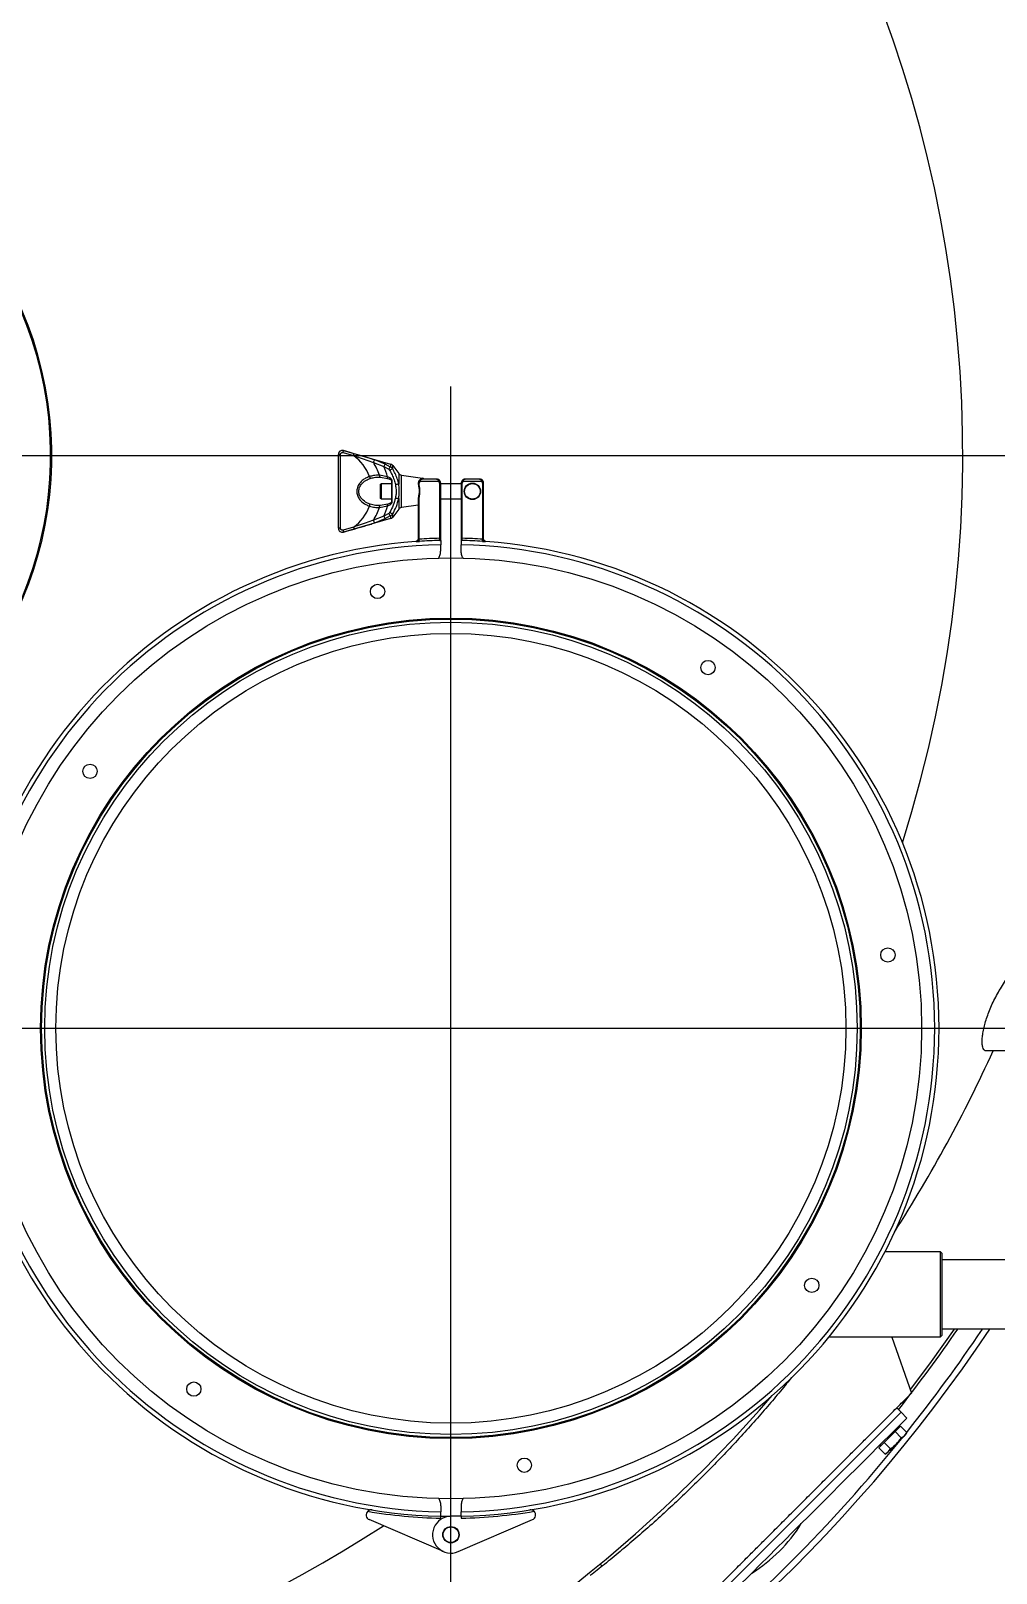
# Model space of a CAD drawing. Header units: millimetres. Extents: x -62354 to 129108, y -71259 to 35407.
# Drawn here: x -22915 to -22443, y 19332 to 20086 of the extents above; entities that cross this region are included whole.
import ezdxf

# ---------------------------------------------------------------- set-up
doc = ezdxf.new("R2010")
doc.units = ezdxf.units.MM
doc.header["$MEASUREMENT"] = 0
doc.layers.add('1st FL Layout xrf$0$CR-Machine', color=7, linetype='Continuous', transparency=0.5)

# ---------------------------------------------------------------- blocks, each defined once
blk = doc.blocks.new('1st FL Layout xrf$0$skjfdhkjhwiueriy872342343243')
at = {"color": 253}
for p, q in [((1200, -1031.19), (1200, 1031.19)), ((1480, -675), (1480, 675)), ((1793.64, 375), (1166.36, 375))]:
    blk.add_line(p, q, dxfattribs=at)
for p, q in [((1593, 615), (1593, 778)), ((1627, 778), (1627, 615)), ((1491, 674), (1491, 636.22)), ((1627, 620.83), (1642.9, 609.59)), ((1589, 614), (1590, 615)), ((1589, 587.13), (1589, 614)), ((1589, 614), (1631, 614)), ((1630, 615), (1590, 615)), ((1630, 615), (1631, 614)), ((1631, 614), (1631, 559.61)), ((1642.9, 609.59), (1656.39, 599.56)), ((1631, 590.39), (1658.24, 600.12)), ((1667.66, 594.94), (1670.49, 597.77)), ((1670.49, 597.77), (1670.62, 597.64)), ((1670.62, 597.64), (1670.99, 597.27)), ((1670.99, 597.27), (1671.62, 596.64)), ((1671.62, 596.64), (1672.49, 595.77)), ((1672.49, 595.77), (1673.61, 594.66)), ((1674.45, 594.66), (1677.51, 597.73)), ((1677.51, 597.73), (1678.48, 597.28)), ((1679.1, 596.66), (1677.51, 597.73)), ((1678.48, 597.28), (1678.52, 597.24)), ((1678.52, 597.24), (1678.64, 597.12)), ((1678.64, 597.12), (1678.83, 596.93)), ((1678.83, 596.93), (1679.1, 596.66)), ((1680.16, 595.07), (1679.1, 596.66)), ((1679.43, 596.33), (1679.1, 596.66)), ((1679.83, 595.93), (1679.43, 596.33)), ((1680.28, 595.48), (1679.83, 595.93)), ((1665.54, 592.82), (1667.66, 594.94)), ((1667.79, 594.82), (1667.66, 594.94)), ((1668.16, 594.44), (1667.79, 594.82)), ((1668.79, 593.81), (1668.16, 594.44)), ((1669.66, 592.94), (1668.79, 593.81)), ((1670.78, 591.83), (1669.66, 592.94)), ((1672.13, 590.47), (1670.78, 591.83)), ((1673.72, 588.88), (1672.13, 590.47)), ((1673.61, 594.66), (1674.96, 593.3)), ((1675.53, 587.07), (1673.72, 588.88)), ((1674.45, 594.66), (1677.1, 592.01)), ((1674.96, 593.3), (1676.55, 591.71)), ((1675.27, 592.99), (1675.27, 593.83)), ((1676.55, 591.71), (1678.36, 589.9)), ((1677.1, 592.01), (1680.16, 595.07)), ((1677.1, 592.01), (1682.41, 586.7)), ((1678.36, 589.9), (1682.64, 585.62)), ((1680.78, 594.98), (1680.28, 595.48)), ((1681.32, 594.44), (1680.78, 594.98)), ((1681.89, 593.87), (1681.32, 594.44)), ((1683.08, 592.68), (1681.89, 593.87)), ((1682.41, 586.7), (1685.47, 589.77)), ((1683.08, 592.68), (1683.68, 592.08)), ((1683.68, 592.08), (1684.27, 591.49)), ((1684.27, 591.49), (1684.84, 590.92)), ((1684.84, 590.92), (1685.38, 590.38)), ((1685.38, 590.38), (1685.88, 589.88)), ((1687.06, 588.7), (1685.47, 589.77)), ((1685.88, 589.88), (1686.33, 589.43)), ((1686.33, 589.43), (1686.72, 589.03)), ((1686.72, 589.03), (1687.06, 588.7)), ((1688.13, 587.11), (1687.06, 588.7)), ((1687.06, 588.7), (1687.32, 588.43)), ((1687.32, 588.43), (1687.52, 588.24)), ((1687.52, 588.24), (1687.63, 588.12)), ((1687.63, 588.12), (1687.67, 588.08)), ((1687.67, 588.08), (1688.13, 587.11)), ((1677.57, 585.03), (1675.53, 587.07)), ((1679.82, 582.79), (1677.57, 585.03)), ((1682.27, 580.34), (1679.82, 582.79)), ((1682.41, 586.7), (1685.06, 584.05)), ((1682.64, 585.62), (1685.1, 583.17)), ((1684.23, 584.88), (1683.38, 584.88)), ((1685.06, 584.05), (1688.13, 587.11)), ((1685.1, 583.17), (1687.74, 580.52)), ((1687.74, 580.52), (1690.57, 577.69)), ((1684.91, 577.69), (1682.27, 580.34)), ((1687.74, 574.87), (1684.91, 577.69)), ((1690.74, 571.87), (1687.74, 574.87)), ((1690.57, 577.69), (1703.47, 564.79)), ((1693.9, 568.71), (1690.74, 571.87)), ((1697.2, 565.4), (1693.9, 568.71)), ((1700.64, 561.96), (1697.2, 565.4)), ((1704.21, 558.4), (1700.64, 561.96)), ((1703.47, 564.79), (1707.03, 561.23)), ((1707.87, 554.73), (1704.21, 558.4)), ((1707.03, 561.23), (1710.7, 557.56)), ((1711.64, 550.97), (1707.87, 554.73)), ((1710.7, 557.56), (1714.46, 553.8)), ((1727.31, 535.3), (1711.64, 550.97)), ((1714.46, 553.8), (1726.15, 542.11)), ((1726.15, 542.11), (1730.13, 538.13)), ((1731.3, 531.3), (1727.31, 535.3)), ((1730.13, 538.13), (1734.13, 534.13)), ((1735.3, 527.31), (1731.3, 531.3)), ((1734.13, 534.13), (1738.13, 530.13)), ((1738.13, 530.13), (1742.11, 526.15)), ((1739.28, 523.33), (1735.3, 527.31)), ((1750.97, 511.64), (1739.28, 523.33)), ((1742.11, 526.15), (1746.06, 522.21)), ((1746.06, 522.21), (1753.8, 514.46)), ((1741.91, 447.86), (1741.71, 448.06)), ((1741.91, 447.86), (1741.87, 447.86)), ((1742.9, 448.86), (1741.91, 447.86)), ((1735.77, 378.56), (1720.14, 414.89)), ((1211.55, 389), (1211.55, 382)), ((1212.22, 390.49), (1212.23, 390.48)), ((1212.23, 390.48), (1212.24, 390.46)), ((1212.24, 390.46), (1212.28, 390.43)), ((1212.28, 390.43), (1212.32, 390.38)), ((1212.32, 390.38), (1212.37, 390.33)), ((1212.37, 390.33), (1212.42, 390.26)), ((1212.42, 390.26), (1212.49, 390.19)), ((1212.49, 390.19), (1212.55, 390.12)), ((1212.55, 380.88), (1212.55, 390.12)), ((1213.55, 391), (1213.55, 390.5)), ((1241.05, 391), (1213.55, 391)), ((1213.55, 390.5), (1240.94, 390.5)), ((1242.01, 390.43), (1240.94, 390.5)), ((1242.06, 391.36), (1240.99, 390.8)), ((1241.04, 390.99), (1242.11, 391.96)), ((1241.05, 391), (1242.11, 391.96)), ((1212.23, 380.52), (1212.22, 380.51)), ((1212.24, 380.54), (1212.23, 380.52)), ((1212.28, 380.57), (1212.24, 380.54)), ((1212.32, 380.62), (1212.28, 380.57)), ((1212.37, 380.67), (1212.32, 380.62)), ((1212.42, 380.74), (1212.37, 380.67)), ((1212.49, 380.81), (1212.42, 380.74)), ((1212.55, 380.88), (1212.49, 380.81)), ((1213.55, 380.5), (1213.55, 380)), ((1240.5, 380.5), (1213.55, 380.5)), ((1213.55, 380), (1241.55, 380)), ((1213.75, 370), (1213.75, 380)), ((1221.35, 380), (1221.35, 370)), ((1240.49, 380.34), (1240.48, 380.23)), ((1240.48, 380.23), (1240.48, 380.16)), ((1240.48, 380.16), (1240.48, 380.13)), ((1240.48, 380.13), (1240.48, 380.13)), ((1240.48, 380.13), (1240.48, 380.13)), ((1240.48, 380.13), (1240.48, 380.13)), ((1240.48, 380.13), (1240.48, 380.13)), ((1240.48, 380.13), (1240.48, 380.13)), ((1240.48, 380.13), (1240.48, 380.13)), ((1240.48, 380.13), (1240.48, 380.13)), ((1240.48, 380.13), (1240.48, 380.13)), ((1240.48, 380.13), (1240.48, 380.12)), ((1240.48, 380.12), (1240.48, 380.12)), ((1240.48, 380.12), (1240.48, 380.11)), ((1240.48, 380.11), (1240.48, 380.09)), ((1240.48, 380.09), (1240.5, 380.07)), ((1240.5, 380.5), (1240.49, 380.34)), ((1240.5, 380.07), (1240.53, 380.03)), ((1241.57, 380.48), (1240.51, 380.5)), ((1240.53, 380.03), (1240.59, 380.01)), ((1240.59, 380.01), (1240.66, 380)), ((1246.39, 380), (1243.67, 380)), ((1713.61, 380), (1716.33, 380)), ((1718.45, 380), (1719.45, 380)), ((1718.45, 380), (1718.45, 379.83)), ((1718.45, 379.83), (1718.5, 375)), ((1212.22, 369.49), (1212.23, 369.48)), ((1212.23, 369.48), (1212.24, 369.46)), ((1212.24, 369.46), (1212.28, 369.43)), ((1212.28, 369.43), (1212.32, 369.38)), ((1212.32, 369.38), (1212.37, 369.33)), ((1241.55, 370), (1213.55, 370)), ((1213.55, 370), (1213.55, 369.5)), ((1213.55, 369.5), (1240.51, 369.5)), ((1241.57, 369.52), (1240.51, 369.5)), ((1246.39, 370), (1243.67, 370)), ((1713.61, 370), (1716.33, 370)), ((1718.45, 370.17), (1718.5, 375)), ((1718.45, 370.13), (1718.45, 370.17)), ((1719.45, 370), (1718.45, 370)), ((1735.77, 371.44), (1720.14, 335.11)), ((1211.55, 368), (1211.55, 361)), ((1212.37, 369.33), (1212.42, 369.26)), ((1212.42, 369.26), (1212.49, 369.19)), ((1212.49, 369.19), (1212.55, 369.12)), ((1212.55, 359.88), (1212.55, 369.12)), ((1209.6, 350.82), (1211.05, 361.14)), ((1211.55, 361.14), (1211.05, 361.14)), ((1212.23, 359.52), (1212.22, 359.51)), ((1212.24, 359.54), (1212.23, 359.52)), ((1212.28, 359.57), (1212.24, 359.54)), ((1212.32, 359.62), (1212.28, 359.57)), ((1212.37, 359.67), (1212.32, 359.62)), ((1212.42, 359.74), (1212.37, 359.67)), ((1212.49, 359.81), (1212.42, 359.74)), ((1212.55, 359.88), (1212.49, 359.81)), ((1221.68, 359.5), (1221.68, 359)), ((1240.94, 359.5), (1221.68, 359.5)), ((1221.68, 359), (1241.05, 359)), ((1224.35, 359), (1225.5, 350.82)), ((1242.01, 359.57), (1240.94, 359.5)), ((1242.06, 358.64), (1240.99, 359.2)), ((1242.11, 358.04), (1241.04, 359.01)), ((1242.11, 358.04), (1242.1, 358.05)), ((1204.94, 346.57), (1208.83, 349.5)), ((1208.83, 349.5), (1214.07, 349.5)), ((1225.5, 350.82), (1209.6, 350.82)), ((1221.04, 349.5), (1226.28, 349.5)), ((1226.28, 349.5), (1230.17, 346.57)), ((1197.63, 322.55), (1204.22, 345.52)), ((1204.27, 342.95), (1202.21, 337.81)), ((1203.42, 337.13), (1205.37, 342.23)), ((1204.22, 345.52), (1205.69, 345.52)), ((1205.69, 345.52), (1204.27, 342.95)), ((1206.58, 346.57), (1204.94, 346.57)), ((1205.37, 342.23), (1206.77, 344.64)), ((1210.39, 343.96), (1209.71, 340.06)), ((1209.71, 340.06), (1209.88, 340.07)), ((1209.88, 340.07), (1210.04, 340.1)), ((1210.04, 340.1), (1210.19, 340.14)), ((1210.19, 340.14), (1210.32, 340.19)), ((1210.32, 340.19), (1210.42, 340.25)), ((1210.98, 345.28), (1210.39, 343.96)), ((1210.39, 343.96), (1210.54, 343.93)), ((1210.42, 340.25), (1210.5, 340.32)), ((1210.5, 340.32), (1210.55, 340.39)), ((1210.54, 343.93), (1210.69, 343.92)), ((1210.55, 340.39), (1210.56, 340.47)), ((1210.56, 340.47), (1211.22, 344.11)), ((1210.69, 343.92), (1210.83, 343.92)), ((1210.83, 343.92), (1210.95, 343.93)), ((1210.95, 343.93), (1211.05, 343.96)), ((1211.12, 345.25), (1210.98, 345.28)), ((1211.05, 343.96), (1211.13, 344)), ((1211.25, 345.24), (1211.12, 345.25)), ((1211.13, 344), (1211.19, 344.05)), ((1211.19, 344.05), (1211.22, 344.11)), ((1211.22, 344.11), (1211.76, 345.43)), ((1211.37, 345.24), (1211.25, 345.24)), ((1211.48, 345.25), (1211.37, 345.24)), ((1211.57, 345.28), (1211.48, 345.25)), ((1211.65, 345.32), (1211.57, 345.28)), ((1211.72, 345.37), (1211.65, 345.32)), ((1211.76, 345.43), (1211.72, 345.37)), ((1213.75, 341), (1213.75, 346)), ((1214.25, 340.5), (1213.75, 341)), ((1221.35, 341), (1213.75, 341)), ((1214.25, 340.5), (1220.85, 340.5)), ((1221.35, 341), (1220.85, 340.5)), ((1221.35, 346), (1221.35, 341)), ((1223.35, 345.43), (1223.88, 344.11)), ((1223.35, 345.43), (1223.39, 345.37)), ((1223.39, 345.37), (1223.45, 345.32)), ((1223.45, 345.32), (1223.53, 345.28)), ((1223.53, 345.28), (1223.63, 345.25)), ((1223.63, 345.25), (1223.74, 345.24)), ((1223.74, 345.24), (1223.86, 345.24)), ((1223.86, 345.24), (1223.99, 345.25)), ((1223.88, 344.11), (1224.54, 340.47)), ((1223.88, 344.11), (1223.92, 344.05)), ((1223.92, 344.05), (1223.98, 344)), ((1223.98, 344), (1224.06, 343.96)), ((1223.99, 345.25), (1224.12, 345.28)), ((1224.06, 343.96), (1224.16, 343.93)), ((1224.71, 343.96), (1224.12, 345.28)), ((1224.16, 343.93), (1224.28, 343.92)), ((1224.28, 343.92), (1224.41, 343.92)), ((1224.41, 343.92), (1224.56, 343.93)), ((1224.56, 340.39), (1224.54, 340.47)), ((1224.56, 343.93), (1224.71, 343.96)), ((1224.61, 340.32), (1224.56, 340.39)), ((1224.69, 340.25), (1224.61, 340.32)), ((1224.79, 340.19), (1224.69, 340.25)), ((1225.39, 340.06), (1224.71, 343.96)), ((1224.92, 340.14), (1224.79, 340.19)), ((1225.06, 340.1), (1224.92, 340.14)), ((1225.22, 340.07), (1225.06, 340.1)), ((1225.39, 340.06), (1225.22, 340.07)), ((1228.34, 344.64), (1229.73, 342.23)), ((1230.17, 346.57), (1228.53, 346.57)), ((1230.83, 342.95), (1229.42, 345.52)), ((1229.42, 345.52), (1230.89, 345.52)), ((1229.73, 342.23), (1231.69, 337.13)), ((1232.89, 337.81), (1230.83, 342.95)), ((1230.89, 345.52), (1237.47, 322.55)), ((1210.33, 335.17), (1210.52, 335.24)), ((1210.52, 335.24), (1210.7, 335.3)), ((1210.7, 335.3), (1210.86, 335.36)), ((1210.86, 335.36), (1211, 335.41)), ((1211, 335.41), (1211.12, 335.45)), ((1211.12, 335.45), (1211.21, 335.48)), ((1211.21, 335.48), (1211.26, 335.5)), ((1211.26, 335.5), (1211.28, 335.5)), ((1223.85, 335.5), (1223.83, 335.5)), ((1223.9, 335.48), (1223.85, 335.5)), ((1223.99, 335.45), (1223.9, 335.48)), ((1224.1, 335.41), (1223.99, 335.45)), ((1224.25, 335.36), (1224.1, 335.41)), ((1224.41, 335.3), (1224.25, 335.36)), ((1224.59, 335.24), (1224.41, 335.3)), ((1224.77, 335.17), (1224.59, 335.24)), ((1198.58, 325.78), (1197.66, 322.55)), ((1199.14, 327.7), (1198.58, 325.78)), ((1198.62, 322.28), (1200.1, 327.42)), ((1199.16, 327.69), (1199.14, 327.7)), ((1199.22, 327.67), (1199.16, 327.69)), ((1199.32, 327.65), (1199.22, 327.67)), ((1199.43, 327.61), (1199.32, 327.65)), ((1199.58, 327.57), (1199.43, 327.61)), ((1199.74, 327.52), (1199.58, 327.57)), ((1199.91, 327.47), (1199.74, 327.52)), ((1200.1, 327.42), (1199.91, 327.47)), ((1235.01, 327.42), (1235.19, 327.47)), ((1235.01, 327.42), (1236.49, 322.28)), ((1235.19, 327.47), (1235.36, 327.52)), ((1235.36, 327.52), (1235.53, 327.57)), ((1235.53, 327.57), (1235.67, 327.61)), ((1235.67, 327.61), (1235.79, 327.65)), ((1235.79, 327.65), (1235.88, 327.67)), ((1235.88, 327.67), (1235.94, 327.69)), ((1235.94, 327.69), (1235.97, 327.7)), ((1236.9, 324.47), (1235.97, 327.7)), ((1237.45, 322.55), (1236.9, 324.47)), ((1197.66, 322.55), (1197.63, 322.55)), ((1197.68, 322.54), (1197.66, 322.55)), ((1197.74, 322.53), (1197.68, 322.54)), ((1197.84, 322.5), (1197.74, 322.53)), ((1197.96, 322.47), (1197.84, 322.5)), ((1198.1, 322.42), (1197.96, 322.47)), ((1198.26, 322.38), (1198.1, 322.42)), ((1198.44, 322.33), (1198.26, 322.38)), ((1198.62, 322.28), (1198.44, 322.33)), ((1235.55, 320), (1199.55, 320)), ((1235.52, 321), (1199.58, 321)), ((1199.58, 321), (1199.58, 320)), ((1235.52, 321), (1235.52, 320)), ((1236.49, 322.28), (1236.67, 322.33)), ((1236.67, 322.33), (1236.84, 322.38)), ((1236.84, 322.38), (1237.01, 322.42)), ((1237.01, 322.42), (1237.15, 322.47)), ((1237.15, 322.47), (1237.27, 322.5)), ((1237.27, 322.5), (1237.36, 322.53)), ((1237.36, 322.53), (1237.42, 322.54)), ((1237.42, 322.54), (1237.45, 322.55)), ((1237.47, 322.55), (1237.45, 322.55))]:
    blk.add_line(p, q)
for centre, radius in [((1480, 375), 230), ((1444.14, 588.51), 3.5), ((1480, 375), 200.5), ((1480, 375), 200), ((1480, 375), 198.5), ((1480, 375), 193), ((1605.62, 551.33), 3.5), ((1303.67, 500.62), 3.5), ((1693.51, 410.86), 3.5), ((1217.55, 385.5), 4), ((1217.55, 385.5), 3.8), ((1727.5, 375), 4), ((1727.5, 375), 3.8), ((1266.49, 339.14), 3.5), ((1656.33, 249.38), 3.5), ((1354.38, 198.67), 3.5)]:
    blk.add_circle(centre, radius)
for centre, radius, start, end in [((1200, 0), 703, 57.32045, 65.5474), ((1200, 0), 768, 0.93259, 56.2211), ((1200, 0), 765, 51.37979, 56.07067), ((1200, 0), 624.96, 72.36547, 161.95745), ((1200, 0), 755, 51.84624, 55.55861), ((1480, 375), 238.5, 1.20126, 178.79874), ((1480, 375), 236.38, 1.21202, 178.78798), ((1200, 0), 765, 38.90423, 51.09577), ((1682.15, 482.08), 75.52, 31.93357, 58.06643), ((1200, 0), 703, 310.81539, 49.18457), ((1717.84, 413.9), 2.5, 23.2779, 136.39766), ((1480, 375), 239.5, 1.19624, 9.76662), ((1213.55, 389), 2, 90, 131.81031), ((1213.55, 389), 1.5, 90, 131.81031), ((1480, 375), 239.56, 176.29023, 178.68443), ((1480, 375), 238.49, 176.29023, 178.68443), ((1213.55, 382), 2, 228.18969, 270), ((1213.55, 382), 1.5, 228.18969, 270), ((1727.5, 375), 9, 180, 23.2779), ((1213.55, 368), 2, 90, 131.81031), ((1213.55, 368), 1.5, 90, 131.81031), ((1480, 375), 239.56, 181.31557, 183.70977), ((1480, 375), 238.5, 181.20126, 358.79874), ((1480, 375), 238.49, 181.31557, 183.70977), ((1480, 375), 236.38, 181.21202, 358.78798), ((1480, 375), 239.5, 350.23338, 358.80376), ((1212.04, 361), 1, 119.3582, 172), ((1213.55, 361), 2, 228.18969, 268.81203), ((1213.55, 361), 1.5, 228.18969, 268.53072), ((1207.62, 351.1), 2, 307, 352), ((1219.51, 349.75), 5.45, 182.60536, 199.83297), ((1215.6, 349.75), 5.45, 340.16703, 357.39464), ((1227.48, 351.1), 2, 188, 233), ((1217.55, 315), 26.25, 107.38014, 122.56891), ((1206.14, 344.97), 2, 127, 164), ((1205.79, 344.07), 1.89, 216.63149, 257.41949), ((1217.55, 315), 29.83, 103.89202, 114.09502), ((1207.23, 346.29), 1.72, 206.51862, 254.44752), ((1210.13, 347.49), 3.67, 194.43684, 220.00416), ((1212.27, 346.3), 0.489, 322.19213, 4.40404), ((1222.83, 346.3), 0.489, 175.5966, 217.80722), ((1217.55, 315), 29.83, 65.90498, 76.10798), ((1217.55, 315), 26.25, 57.43109, 72.61986), ((1224.97, 347.49), 3.67, 319.99589, 345.56313), ((1227.88, 346.29), 1.72, 285.55255, 333.4813), ((1229.32, 344.07), 1.89, 282.58042, 323.36862), ((1228.96, 344.97), 2, 16, 53), ((1200, 0), 624.96, 326.82471, 33.17529), ((1217.55, 315), 21.43, 109.6889, 144.56371), ((1203.58, 338.82), 1.7, 216.49575, 264.58658), ((1217.55, 315), 21.43, 35.43629, 70.3111), ((1231.52, 338.82), 1.7, 275.41335, 323.5043), ((1717.84, 336.1), 2.5, 222.18634, 336.7221), ((1199.55, 322), 2, 164, 270), ((1235.55, 322), 2, 270, 16), ((1200, 0), 180, 26.58377, 333.43439), ((1200, 0), 179.42, 26.65783, 333.34215)]:
    blk.add_arc(centre, radius, start, end)
for points, knots in [([(1490.92, 636.41), (1490.94, 636.28), (1491, 635.84), (1490.43, 635.3), (1489.29, 634.81), (1487.56, 634.58), (1485.46, 634.58), (1483, 634.84), (1480.31, 635.33), (1477.42, 636.05), (1474.38, 636.99), (1471.24, 638.16), (1467.97, 639.56), (1464.69, 641.17), (1461.34, 643.02), (1458.15, 645.01), (1455.14, 647.13), (1452.57, 649.21), (1450.69, 651.03), (1449.55, 652.47), (1449.01, 653.42), (1449.06, 653.8), (1449.08, 653.92)], [0, 0, 0, 0, 1.134919, 3.70432, 6.272665, 8.676125, 11.079118, 13.353927, 15.629106, 17.881915, 20.135532, 22.518012, 24.901602, 27.560617, 30.220614, 33.221612, 36.222622, 39.416438, 42.607854, 45.111993, 47.614421, 48.809244, 48.809244, 48.809244, 48.809244]), ([(1800.12, 458.24), (1800.07, 458.29), (1799.98, 458.38), (1799.23, 459.13), (1798.02, 460.35), (1796.29, 462.07), (1794.08, 464.28), (1791.43, 466.94), (1788.34, 470.02), (1784.81, 473.56), (1780.87, 477.49), (1776.6, 481.76), (1772, 486.36), (1767.05, 491.31), (1761.83, 496.54), (1756.42, 501.94), (1750.83, 507.53), (1745.03, 513.34), (1739.42, 518.94), (1734.13, 524.23), (1728.91, 529.45), (1723.41, 534.95), (1717.63, 540.73), (1711.88, 546.48), (1706.2, 552.16), (1700.69, 557.67), (1695.34, 563.02), (1690.17, 568.19), (1685.29, 573.07), (1680.77, 577.6), (1676.58, 581.78), (1672.73, 585.63), (1669.28, 589.08), (1666.3, 592.06), (1663.75, 594.61), (1661.64, 596.72), (1659.84, 598.52), (1658.52, 599.85), (1658.33, 600.03), (1658.24, 600.12)], [0, 0, 0, 0, 5.221242, 10.53103, 15.84081, 21.30488, 26.768948, 32.078696, 37.388449, 42.852454, 48.31644, 53.627435, 58.938474, 64.403885, 69.86928, 75.17858, 80.487907, 85.951458, 91.415008, 95.857535, 100.321693, 105.513075, 110.70446, 116.039739, 121.375016, 126.684581, 131.994166, 137.458029, 142.921919, 148.230838, 153.539747, 159.002843, 164.465917, 169.77551, 175.0851, 180.54888, 186.012687, 193.277786, 200.6391, 200.6391, 200.6391, 200.6391]), ([(1683.08, 592.68), (1682.16, 593.5), (1681.23, 594.34), (1680.19, 595.05), (1680.16, 595.07)], [0, 0, 0, 0, 3.670784, 3.772632, 3.772632, 3.772632, 3.772632]), ([(1685.47, 589.77), (1685.29, 590.03), (1684.57, 591.06), (1683.71, 591.99), (1683.08, 592.68)], [0, 0, 0, 0, 0.95513, 3.774155, 3.774155, 3.774155, 3.774155]), ([(1650.7, 541.41), (1651.68, 540.62), (1655.05, 537.92), (1661.03, 532.94), (1668.63, 526.43), (1676.43, 519.5), (1684.34, 512.22), (1692.22, 504.71), (1700.01, 497.01), (1707.66, 489.16), (1715.12, 481.22), (1722.34, 473.26), (1729.26, 465.36), (1735.83, 457.59), (1741.95, 450.11), (1745.66, 445.39), (1747.46, 443.09)], [0, 0, 0, 0, 4.133147, 14.183194, 24.199874, 34.562962, 44.962574, 55.362073, 65.724978, 76.14737, 86.60699, 97.066636, 107.489043, 117.917101, 128.38293, 138.248536, 138.248536, 138.248536, 138.248536]), ([(1716.03, 415.63), (1715.86, 415.42), (1715.56, 415.05), (1715.35, 414.34), (1715.33, 413.83), (1715.36, 413.56), (1715.37, 413.5)], [0, 0, 0, 0, 0.908598, 1.574098, 2.133902, 2.304764, 2.304764, 2.304764, 2.304764]), ([(1242.11, 391.99), (1242.11, 392), (1242.11, 392), (1242.1, 391.95), (1242.1, 391.95)], [0, 0, 0, 0, 0.03923972, 0.0400664, 0.0400664, 0.0400664, 0.0400664]), ([(1212.22, 390.49), (1212.14, 390.41), (1211.93, 390.2), (1211.67, 389.75), (1211.57, 389.35), (1211.55, 389.1), (1211.55, 389.05), (1211.55, 389.01), (1211.55, 389), (1211.55, 389)], [0, 0, 0, 0, 0.320661, 0.839849, 1.531034, 1.561817, 1.646536, 1.672223, 1.680785, 1.680785, 1.680785, 1.680785]), ([(1211.55, 389), (1211.55, 389), (1211.55, 389), (1211.55, 389.01), (1211.55, 389.02), (1211.55, 389.03), (1211.55, 389.06), (1211.56, 389.08), (1211.56, 389.13), (1211.58, 389.21), (1211.64, 389.37), (1211.74, 389.53), (1211.92, 389.73), (1212.16, 389.93), (1212.43, 390.06), (1212.55, 390.12)], [0, 0, 0, 0, 0.006463, 0.008331, 0.021793, 0.037076, 0.063156, 0.107484, 0.135857, 0.232868, 0.406271, 0.766699, 0.83319, 1.258191, 1.581897, 1.581897, 1.581897, 1.581897]), ([(1240.99, 390.8), (1240.99, 390.75), (1240.97, 390.66), (1240.95, 390.55), (1240.94, 390.5)], [0, 0, 0, 0, 0.1509396, 0.301786, 0.301786, 0.301786, 0.301786]), ([(1240.99, 390.79), (1241, 390.82), (1241.01, 390.88), (1241.02, 390.92), (1241.03, 390.94)], [0, 0, 0, 0, 0.075038, 0.150007, 0.150007, 0.150007, 0.150007]), ([(1242.01, 390.43), (1242.02, 390.6), (1242.04, 390.92), (1242.05, 391.21), (1242.06, 391.35)], [0, 0, 0, 0, 0.4724529, 0.924171, 0.924171, 0.924171, 0.924171]), ([(1242.06, 391.36), (1242.07, 391.45), (1242.08, 391.64), (1242.1, 391.84), (1242.1, 391.92), (1242.1, 391.95)], [0, 0, 0, 0, 0.2010073, 0.4005784, 0.597326, 0.597326, 0.597326, 0.597326]), ([(1212.55, 380.88), (1212.43, 380.94), (1212.16, 381.07), (1211.92, 381.27), (1211.74, 381.47), (1211.64, 381.63), (1211.58, 381.79), (1211.56, 381.87), (1211.56, 381.92), (1211.55, 381.94), (1211.55, 381.97), (1211.55, 381.98), (1211.55, 381.99), (1211.55, 382), (1211.55, 382), (1211.55, 382)], [0, 0, 0, 0, 0.323705, 0.748707, 0.815198, 1.175625, 1.349029, 1.44604, 1.474413, 1.518741, 1.54482, 1.560104, 1.573566, 1.575434, 1.581897, 1.581897, 1.581897, 1.581897]), ([(1211.55, 382), (1211.55, 382), (1211.55, 381.99), (1211.55, 381.95), (1211.55, 381.9), (1211.57, 381.65), (1211.67, 381.25), (1211.93, 380.8), (1212.14, 380.59), (1212.22, 380.51)], [0, 0, 0, 0, 0.008562, 0.034249, 0.118968, 0.149751, 0.840936, 1.360124, 1.680785, 1.680785, 1.680785, 1.680785]), ([(1240.66, 380), (1240.64, 380), (1240.6, 380), (1240.57, 380), (1240.56, 380), (1240.57, 380), (1240.67, 380), (1241.01, 380), (1241.34, 380), (1241.56, 380)], [0, 0, 0, 0, 0.067492, 0.098674, 0.129587, 0.195859, 0.274668, 0.547674, 1.095735, 1.095735, 1.095735, 1.095735]), ([(1241.55, 380), (1241.56, 380), (1241.59, 380), (1241.92, 380), (1242.57, 380), (1243.22, 380), (1243.61, 380), (1243.67, 380)], [0, 0, 0, 0, 0.320681, 0.881783, 1.442938, 2.00417, 2.118211, 2.118211, 2.118211, 2.118211]), ([(1241.57, 380.42), (1241.57, 380.35), (1241.56, 380.21), (1241.56, 380.07), (1241.56, 380)], [0, 0, 0, 0, 0.2113195, 0.424795, 0.424795, 0.424795, 0.424795]), ([(1241.56, 380), (1241.56, 380.06), (1241.56, 380.19), (1241.57, 380.31), (1241.57, 380.38)], [0, 0, 0, 0, 0.1893481, 0.3770668, 0.3770668, 0.3770668, 0.3770668]), ([(1241.57, 380.48), (1241.57, 380.46), (1241.57, 380.43), (1241.57, 380.39), (1241.57, 380.38)], [0, 0, 0, 0, 0.04936794, 0.09870287, 0.09870287, 0.09870287, 0.09870287]), ([(1250.25, 380.92), (1249.64, 380.64), (1248.41, 380.07), (1247.07, 380.02), (1246.39, 380)], [0, 0, 0, 0, 1.977711, 4.006255, 4.006255, 4.006255, 4.006255]), ([(1709.88, 380.87), (1710.44, 380.61), (1711.63, 380.06), (1712.93, 380.02), (1713.61, 380)], [0, 0, 0, 0, 1.838677, 3.866993, 3.866993, 3.866993, 3.866993]), ([(1718.45, 380), (1718.45, 380), (1718.44, 380), (1718.32, 380), (1717.93, 380), (1717.22, 380), (1716.62, 380), (1716.33, 380)], [0, 0, 0, 0, 0.125728, 0.476609, 1.037826, 1.598888, 2.11823, 2.11823, 2.11823, 2.11823]), ([(1212.22, 369.49), (1212.14, 369.41), (1211.93, 369.2), (1211.67, 368.75), (1211.57, 368.35), (1211.55, 368.1), (1211.55, 368.05), (1211.55, 368.01), (1211.55, 368), (1211.55, 368)], [0, 0, 0, 0, 0.320661, 0.839849, 1.531034, 1.561817, 1.646536, 1.672223, 1.680785, 1.680785, 1.680785, 1.680785]), ([(1240.66, 370), (1240.64, 370), (1240.59, 370), (1240.53, 369.98), (1240.49, 369.94), (1240.47, 369.87), (1240.48, 369.77), (1240.49, 369.64), (1240.5, 369.55), (1240.5, 369.5)], [0, 0, 0, 0, 0.0808778, 0.158263, 0.2348382, 0.313554, 0.4193238, 0.5100948, 0.6259528, 0.6259528, 0.6259528, 0.6259528]), ([(1241.56, 370), (1241.34, 370), (1241.01, 370), (1240.67, 370), (1240.57, 370), (1240.56, 370), (1240.57, 370), (1240.6, 370), (1240.64, 370), (1240.66, 370)], [0, 0, 0, 0, 0.548992, 0.822981, 0.901361, 0.967043, 0.997833, 1.028902, 1.095928, 1.095928, 1.095928, 1.095928]), ([(1241.55, 370), (1241.56, 370), (1241.59, 370), (1241.92, 370), (1242.57, 370), (1243.22, 370), (1243.61, 370), (1243.67, 370)], [0, 0, 0, 0, 0.320681, 0.881783, 1.442938, 2.00417, 2.118211, 2.118211, 2.118211, 2.118211]), ([(1241.57, 369.58), (1241.57, 369.65), (1241.56, 369.79), (1241.56, 369.93), (1241.56, 370)], [0, 0, 0, 0, 0.2113195, 0.424795, 0.424795, 0.424795, 0.424795]), ([(1241.56, 370), (1241.56, 369.94), (1241.56, 369.81), (1241.57, 369.69), (1241.57, 369.62)], [0, 0, 0, 0, 0.1893481, 0.3770668, 0.3770668, 0.3770668, 0.3770668]), ([(1250.19, 369.11), (1249.6, 369.38), (1248.39, 369.93), (1247.07, 369.98), (1246.39, 370)], [0, 0, 0, 0, 1.908727, 3.937168, 3.937168, 3.937168, 3.937168]), ([(1709.78, 369.09), (1710.38, 369.37), (1711.6, 369.93), (1712.93, 369.98), (1713.61, 370)], [0, 0, 0, 0, 1.939912, 3.96839, 3.96839, 3.96839, 3.96839]), ([(1718.45, 370), (1718.45, 370), (1718.44, 370), (1718.32, 370), (1717.93, 370), (1717.22, 370), (1716.62, 370), (1716.33, 370)], [0, 0, 0, 0, 0.125728, 0.476609, 1.037826, 1.598888, 2.11823, 2.11823, 2.11823, 2.11823]), ([(1211.55, 368), (1211.55, 368), (1211.55, 368), (1211.55, 368.01), (1211.55, 368.02), (1211.55, 368.03), (1211.55, 368.06), (1211.56, 368.08), (1211.56, 368.13), (1211.58, 368.21), (1211.64, 368.37), (1211.74, 368.53), (1211.92, 368.73), (1212.16, 368.93), (1212.43, 369.06), (1212.55, 369.12)], [0, 0, 0, 0, 0.006463, 0.008331, 0.021793, 0.037076, 0.063156, 0.107484, 0.135857, 0.232868, 0.406271, 0.766699, 0.83319, 1.258191, 1.581897, 1.581897, 1.581897, 1.581897]), ([(1212.55, 359.88), (1212.43, 359.94), (1212.16, 360.07), (1211.92, 360.27), (1211.74, 360.47), (1211.64, 360.63), (1211.58, 360.79), (1211.56, 360.87), (1211.56, 360.92), (1211.55, 360.94), (1211.55, 360.97), (1211.55, 360.98), (1211.55, 360.99), (1211.55, 361), (1211.55, 361), (1211.55, 361)], [0, 0, 0, 0, 0.323705, 0.748707, 0.815198, 1.175625, 1.349029, 1.44604, 1.474413, 1.518741, 1.54482, 1.560104, 1.573566, 1.575434, 1.581897, 1.581897, 1.581897, 1.581897]), ([(1211.55, 361), (1211.55, 361), (1211.55, 360.99), (1211.55, 360.95), (1211.55, 360.9), (1211.57, 360.65), (1211.67, 360.25), (1211.93, 359.8), (1212.14, 359.59), (1212.22, 359.51)], [0, 0, 0, 0, 0.008562, 0.034249, 0.118968, 0.149751, 0.840936, 1.360124, 1.680785, 1.680785, 1.680785, 1.680785]), ([(1221.68, 359.5), (1221.17, 359.53), (1220.11, 359.59), (1218.5, 359.88), (1216.8, 359.9), (1215.16, 359.62), (1214.06, 359.54), (1213.51, 359.5)], [0, 0, 0, 0, 1.504927, 3.199002, 4.905525, 6.554221, 8.201384, 8.201384, 8.201384, 8.201384]), ([(1213.51, 359), (1214.06, 359.05), (1215.17, 359.15), (1216.79, 359.53), (1218.48, 359.51), (1220.07, 359.12), (1221.15, 359.04), (1221.68, 359)], [0, 0, 0, 0, 1.668106, 3.350604, 4.975595, 6.664814, 8.238486, 8.238486, 8.238486, 8.238486]), ([(1213.51, 359.5), (1213.51, 359.49), (1213.51, 359.46), (1213.51, 359.36), (1213.51, 359.23), (1213.51, 359.1), (1213.51, 359.02), (1213.51, 359.01), (1213.51, 359)], [0, 0, 0, 0, 0.0148276, 0.0707393, 0.17809, 0.2853985, 0.3927524, 0.5000623, 0.5000623, 0.5000623, 0.5000623]), ([(1240.94, 359.5), (1240.95, 359.45), (1240.97, 359.34), (1240.99, 359.25), (1240.99, 359.2)], [0, 0, 0, 0, 0.1504464, 0.3009017, 0.3009017, 0.3009017, 0.3009017]), ([(1241, 359.2), (1241, 359.17), (1241.01, 359.12), (1241.02, 359.08), (1241.03, 359.06)], [0, 0, 0, 0, 0.0747803, 0.1495857, 0.1495857, 0.1495857, 0.1495857]), ([(1242.06, 358.64), (1242.05, 358.79), (1242.04, 359.08), (1242.02, 359.4), (1242.01, 359.57)], [0, 0, 0, 0, 0.4540979, 0.9282931, 0.9282931, 0.9282931, 0.9282931]), ([(1242.1, 358.05), (1242.1, 358.08), (1242.1, 358.16), (1242.08, 358.36), (1242.07, 358.55), (1242.06, 358.64)], [0, 0, 0, 0, 0.1981799, 0.3974867, 0.5981626, 0.5981626, 0.5981626, 0.5981626]), ([(1214.07, 349.5), (1213.18, 349.29), (1211.38, 348.87), (1208.9, 347.83), (1207.33, 346.98), (1206.58, 346.57)], [0, 0, 0, 0, 2.72482, 5.501719, 8.080622, 8.080622, 8.080622, 8.080622]), ([(1207.32, 345.13), (1208.05, 345.52), (1209.52, 346.31), (1211.86, 347.29), (1213.54, 347.7), (1214.39, 347.9)], [0, 0, 0, 0, 2.473352, 5.030073, 7.62263, 7.62263, 7.62263, 7.62263]), ([(1221.04, 349.5), (1220.39, 349.57), (1218.51, 349.79), (1216.1, 349.74), (1214.47, 349.55), (1214.07, 349.5)], [0, 0, 0, 0, 1.986338, 5.744725, 6.988374, 6.988374, 6.988374, 6.988374]), ([(1214.39, 347.9), (1215.12, 348.02), (1216.61, 348.27), (1218.77, 348.24), (1220.12, 348), (1220.72, 347.9)], [0, 0, 0, 0, 2.240476, 4.548362, 6.377079, 6.377079, 6.377079, 6.377079]), ([(1220.72, 347.9), (1221.94, 347.58), (1224.41, 346.94), (1226.65, 345.74), (1227.79, 345.13)], [0, 0, 0, 0, 3.753905, 7.619521, 7.619521, 7.619521, 7.619521]), ([(1228.53, 346.57), (1227.36, 347.21), (1224.99, 348.5), (1222.36, 349.16), (1221.04, 349.5)], [0, 0, 0, 0, 3.99243, 8.076856, 8.076856, 8.076856, 8.076856]), ([(1206.58, 346.57), (1206.35, 346.38), (1205.98, 346.08), (1205.77, 345.68), (1205.69, 345.52)], [0, 0, 0, 0, 0.862513, 1.386344, 1.386344, 1.386344, 1.386344]), ([(1206.77, 344.64), (1206.82, 344.71), (1206.97, 344.9), (1207.18, 345.04), (1207.32, 345.13)], [0, 0, 0, 0, 0.2807761, 0.7453866, 0.7453866, 0.7453866, 0.7453866]), ([(1209.71, 340.06), (1209.69, 339.08), (1209.66, 337.47), (1210.15, 335.82), (1210.33, 335.17)], [0, 0, 0, 0, 3.032224, 4.950649, 4.950649, 4.950649, 4.950649]), ([(1211.28, 335.5), (1211.08, 336.16), (1210.58, 337.86), (1210.57, 339.48), (1210.56, 340.47)], [0, 0, 0, 0, 1.944804, 5.047012, 5.047012, 5.047012, 5.047012]), ([(1212.76, 346.34), (1212.59, 346.32), (1212.24, 346.29), (1211.76, 346.09), (1211.3, 345.77), (1211.1, 345.46), (1210.98, 345.28)], [0, 0, 0, 0, 0.494903, 0.986422, 1.485827, 2.166331, 2.166331, 2.166331, 2.166331]), ([(1211.76, 345.43), (1211.81, 345.53), (1211.91, 345.68), (1212.12, 345.85), (1212.28, 345.93), (1212.42, 345.97), (1212.54, 346), (1212.63, 346), (1212.66, 346)], [0, 0, 0, 0, 0.404863, 0.670149, 0.831572, 0.901497, 1.045305, 1.121949, 1.121949, 1.121949, 1.121949]), ([(1212.66, 346), (1214.28, 346), (1217.54, 346), (1220.8, 346), (1222.44, 346)], [0, 0, 0, 0, 4.848618, 9.784442, 9.784442, 9.784442, 9.784442]), ([(1222.34, 346.34), (1221.68, 346.34), (1219.76, 346.36), (1216.55, 346.37), (1214.03, 346.35), (1212.76, 346.34)], [0, 0, 0, 0, 1.996509, 5.771703, 9.582063, 9.582063, 9.582063, 9.582063]), ([(1224.12, 345.28), (1224, 345.46), (1223.78, 345.79), (1223.29, 346.13), (1222.8, 346.31), (1222.48, 346.33), (1222.34, 346.34)], [0, 0, 0, 0, 0.698998, 1.271377, 1.765577, 2.166459, 2.166459, 2.166459, 2.166459]), ([(1222.44, 346), (1222.51, 346), (1222.58, 345.99), (1222.72, 345.96), (1222.81, 345.93), (1222.99, 345.85), (1223.19, 345.69), (1223.29, 345.53), (1223.35, 345.43)], [0, 0, 0, 0, 0.161773, 0.178074, 0.349859, 0.40603, 0.706105, 1.121647, 1.121647, 1.121647, 1.121647]), ([(1224.54, 340.47), (1224.55, 339.7), (1224.56, 338.09), (1224.07, 336.38), (1223.83, 335.5)], [0, 0, 0, 0, 2.455152, 5.04673, 5.04673, 5.04673, 5.04673]), ([(1224.77, 335.17), (1225.01, 336.04), (1225.47, 337.71), (1225.42, 339.29), (1225.39, 340.06)], [0, 0, 0, 0, 2.553251, 4.950244, 4.950244, 4.950244, 4.950244]), ([(1227.79, 345.13), (1227.87, 345.07), (1228.09, 344.94), (1228.24, 344.75), (1228.34, 344.64)], [0, 0, 0, 0, 0.2876119, 0.7453589, 0.7453589, 0.7453589, 0.7453589]), ([(1229.42, 345.52), (1229.28, 345.77), (1229.05, 346.17), (1228.67, 346.46), (1228.53, 346.57)], [0, 0, 0, 0, 0.850733, 1.386398, 1.386398, 1.386398, 1.386398]), ([(1202.21, 337.81), (1201.81, 336.58), (1200.98, 334.1), (1199.99, 330.66), (1199.37, 328.51), (1199.14, 327.7)], [0, 0, 0, 0, 3.969867, 8.055202, 10.568482, 10.568482, 10.568482, 10.568482]), ([(1200.1, 327.42), (1200.35, 328.22), (1201.01, 330.25), (1202.09, 333.54), (1202.97, 335.92), (1203.42, 337.13)], [0, 0, 0, 0, 2.484654, 6.337929, 10.257846, 10.257846, 10.257846, 10.257846]), ([(1210.33, 335.17), (1210.59, 334.55), (1211.09, 333.3), (1212.34, 331.47), (1214.04, 329.93), (1216.22, 329.01), (1218.39, 328.93), (1220.43, 329.6), (1222.43, 331.04), (1223.91, 333.01), (1224.53, 334.58), (1224.77, 335.17)], [0, 0, 0, 0, 2.023399, 4.043064, 6.623402, 8.808436, 11.001317, 13.020331, 15.149826, 18.331242, 20.242118, 20.242118, 20.242118, 20.242118]), ([(1223.83, 335.5), (1223.61, 334.96), (1223.04, 333.54), (1221.73, 331.78), (1219.99, 330.51), (1218.26, 329.94), (1216.43, 330.01), (1214.57, 330.8), (1212.86, 332.35), (1211.82, 334.07), (1211.39, 335.21), (1211.28, 335.5)], [0, 0, 0, 0, 1.753873, 4.609314, 6.455503, 8.156977, 9.984959, 11.838035, 14.101904, 16.840052, 17.776677, 17.776677, 17.776677, 17.776677]), ([(1231.69, 337.13), (1232.13, 335.93), (1233.02, 333.51), (1234.11, 330.22), (1234.77, 328.18), (1235.01, 327.42)], [0, 0, 0, 0, 3.899192, 7.892834, 10.25785, 10.25785, 10.25785, 10.25785]), ([(1235.97, 327.7), (1235.48, 329.39), (1234.74, 331.96), (1233.73, 335.36), (1233.17, 336.99), (1232.89, 337.81)], [0, 0, 0, 0, 5.214425, 7.892987, 10.56866, 10.56866, 10.56866, 10.56866]), ([(1715.37, 336.5), (1715.35, 336.28), (1715.32, 335.83), (1715.5, 335.14), (1715.76, 334.67), (1715.98, 334.43), (1716.03, 334.37)], [0, 0, 0, 0, 0.599235, 1.195553, 2.040402, 2.305468, 2.305468, 2.305468, 2.305468]), ([(1197.66, 322.55), (1197.62, 322.33), (1197.54, 321.89), (1197.7, 321.22), (1198.06, 320.64), (1198.6, 320.22), (1199.14, 320.02), (1199.47, 320.01), (1199.58, 320)], [0, 0, 0, 0, 0.672605, 1.345157, 2.017657, 2.690524, 3.364079, 3.695024, 3.695024, 3.695024, 3.695024]), ([(1199.58, 321), (1199.53, 321), (1199.36, 321.01), (1199.09, 321.11), (1198.82, 321.32), (1198.64, 321.61), (1198.56, 321.94), (1198.6, 322.16), (1198.62, 322.28)], [0, 0, 0, 0, 0.165684, 0.502846, 0.839559, 1.175933, 1.512291, 1.848649, 1.848649, 1.848649, 1.848649]), ([(1235.52, 320), (1235.75, 320.02), (1236.2, 320.07), (1236.8, 320.41), (1237.25, 320.92), (1237.51, 321.55), (1237.55, 322.12), (1237.47, 322.45), (1237.45, 322.55)], [0, 0, 0, 0, 0.674495, 1.349182, 2.023612, 2.697304, 3.370265, 3.695001, 3.695001, 3.695001, 3.695001]), ([(1236.49, 322.28), (1236.5, 322.22), (1236.54, 322.06), (1236.52, 321.78), (1236.39, 321.46), (1236.16, 321.21), (1235.86, 321.03), (1235.64, 321.01), (1235.52, 321)], [0, 0, 0, 0, 0.162399, 0.498932, 0.835877, 1.173301, 1.510982, 1.848645, 1.848645, 1.848645, 1.848645])]:
    blk.add_open_spline(points, degree=3, knots=knots)
blk = doc.blocks.new('1st FL Layout xrf')
at = {"layer": '1st FL Layout xrf$0$CR-Machine', "rotation": 270}
blk.add_blockref('1st FL Layout xrf$0$skjfdhkjhwiueriy872342343243', (-23084.86, 21078.49), dxfattribs=at)

msp = doc.modelspace()

# ---------------------------------------------------------------- block references
msp.add_blockref('1st FL Layout xrf', (0, 0))

doc.saveas('drawing.dxf')
